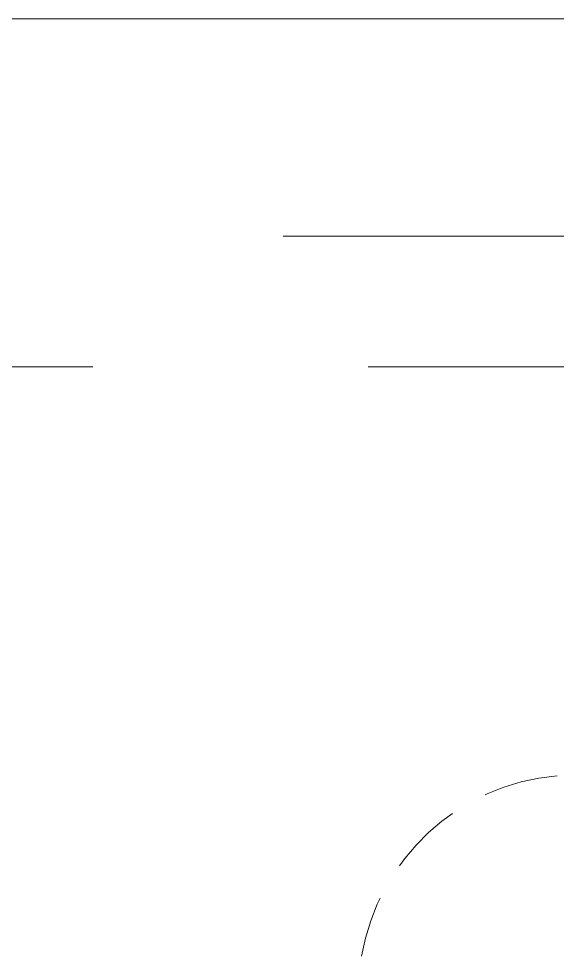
# Model space of a CAD drawing. Header units: millimetres. Extents: x 36 to 2484, y 36 to 1746.
# Drawn here: x 1437.14 to 1449.51, y 1323.08 to 1344.63 of the extents above; entities that cross this region are included whole.
import ezdxf

# ---------------------------------------------------------------- set-up
doc = ezdxf.new("R2010")
doc.units = ezdxf.units.MM
doc.header["$LTSCALE"] = 6
doc.linetypes.add('HIDDEN', pattern=[9.525, 6.35, -3.175])
doc.layers.add('가는파선_A3', color=7, linetype='HIDDEN', lineweight=13, true_color=0x008000)
doc.layers.add('굵은실선_A3', color=7, linetype='Continuous', lineweight=18)

msp = doc.modelspace()

# ---------------------------------------------------------------- linework, layer by layer
at = {"layer": '가는파선_A3', "ltscale": 0.327507}
msp.add_line((1549.273, 1339.627), (1418.254, 1339.627), dxfattribs=at)
at = {"layer": '가는파선_A3', "ltscale": 0.332458}
msp.add_line((1369.168, 1336.627), (1559.168, 1336.627), dxfattribs=at)
at = {"layer": '가는파선_A3', "ltscale": 0.340571}
msp.add_circle((1483.763, 1267.127), 65.052, dxfattribs=at)
at = {"layer": '가는파선_A3', "ltscale": 0.340297}
msp.add_circle((1483.763, 1267.127), 65, dxfattribs=at)
at = {"layer": '가는파선_A3', "ltscale": 0.338101}
msp.add_circle((1483.763, 1267.127), 64.581, dxfattribs=at)
at = {"layer": '가는파선_A3', "ltscale": 0.335061}
msp.add_circle((1483.763, 1267.127), 64, dxfattribs=at)
at = {"layer": '가는파선_A3', "ltscale": 0.349222}
msp.add_circle((1483.763, 1267.127), 63.528, dxfattribs=at)
at = {"layer": '가는파선_A3', "ltscale": 0.348046}
msp.add_arc((1483.763, 1267.127), 60, 33.01696, 146.98304, dxfattribs=at)
at = {"layer": '가는파선_A3', "ltscale": 0.04525}
msp.add_arc((1449.944, 1322.249), 5, 95, 170.4366, dxfattribs=at)
at = {"layer": '굵은실선_A3'}
msp.add_line((1364.168, 1344.627), (1559.168, 1344.627), dxfattribs=at)

doc.saveas('drawing.dxf')
